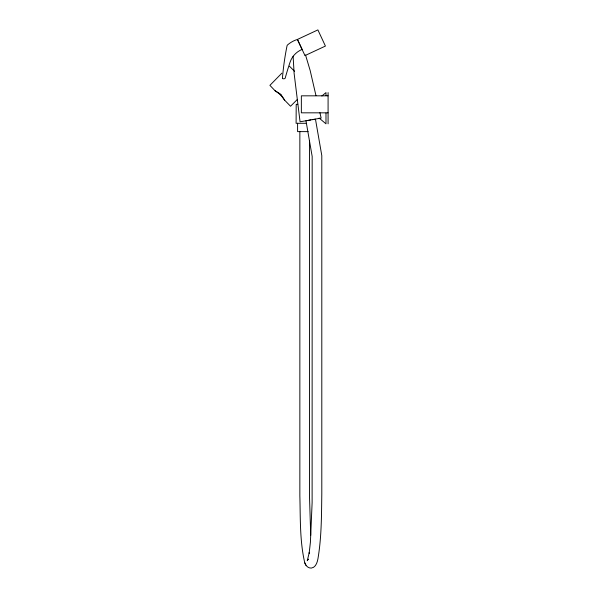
<?xml version="1.0" encoding="UTF-8"?>
<svg xmlns="http://www.w3.org/2000/svg" width="598" height="598" viewBox="0 0 598 598"><rect width="100%" height="100%" fill="white"/><g stroke="black" fill="none" stroke-linecap="round" stroke-linejoin="round"><path stroke-width="0.9" d="M308.052 559.429L307.275 560.7L309.248 552.619L309.159 553.262L310.407 542.266L312.119 502.709L312.171 156.422L305.967 120.751L307.357 120.512M281.852 73.18L269.915 85.35L275.095 90.791L279.146 93.243A8.379 3.207 45 0 1 282.151 96.256L284.536 99.986M297.273 99.515L290.546 106.242L284.693 100.225M321.866 95.986L325.985 92.6L325.985 95.583M307.835 559.586L308.448 559.145M304.98 55.592L325.424 46.061L317.889 29.9L297.445 39.438A27.448 27.448 0 0 0 287.683 44.813A2.063 2.063 0 0 0 287.003 45.971A275.192 275.192 0 0 0 282.413 78.488A2.848 2.848 0 0 0 284.573 78.659A1.032 1.032 0 0 0 285.253 77.949A275.192 275.192 0 0 1 290.105 62.095A20.863 20.863 0 0 1 302.102 49.432L297.438 39.461L304.793 55.195M308.553 120.303L310.706 119.929M312.171 119.675L314.548 119.264M328.085 95.829L301.355 95.829L301.355 112.828L328.085 112.828M296.204 104.306L296.1 123.293L306.094 123.293M296.518 104.306L297.744 104.306M308.142 131.62L297.595 131.62L297.595 123.293M275.132 90.754L278.892 93.497A8.379 3.207 45 0 1 281.897 96.502L284.648 100.27M289.454 66.199L294.567 71.312M280.312 94.073L281.329 95.089M299.852 131.62L299.852 495.869C300.465 517.995 299.703 540.57 304.636 562.277C305.272 565.372 307.948 568.22 311.252 568.1C315.707 567.577 317.254 562.524 317.942 558.779C321.567 537.348 321.507 515.483 321.799 493.806L321.799 155.585L315.452 119.099M304.845 562.972L305.167 563.63M305.653 564.624L305.974 565.297M305.518 54.964L310.183 70.571L315.976 95.665M319.908 112.701L321.148 118.075L300.061 121.798L294.119 73.405L293.11 56.242M310.721 535.345L309.48 495.839L309.48 140.964M328.085 92.6L328.085 123.831M325.985 113.044L325.985 123.831L319.123 118.068"/></g></svg>
